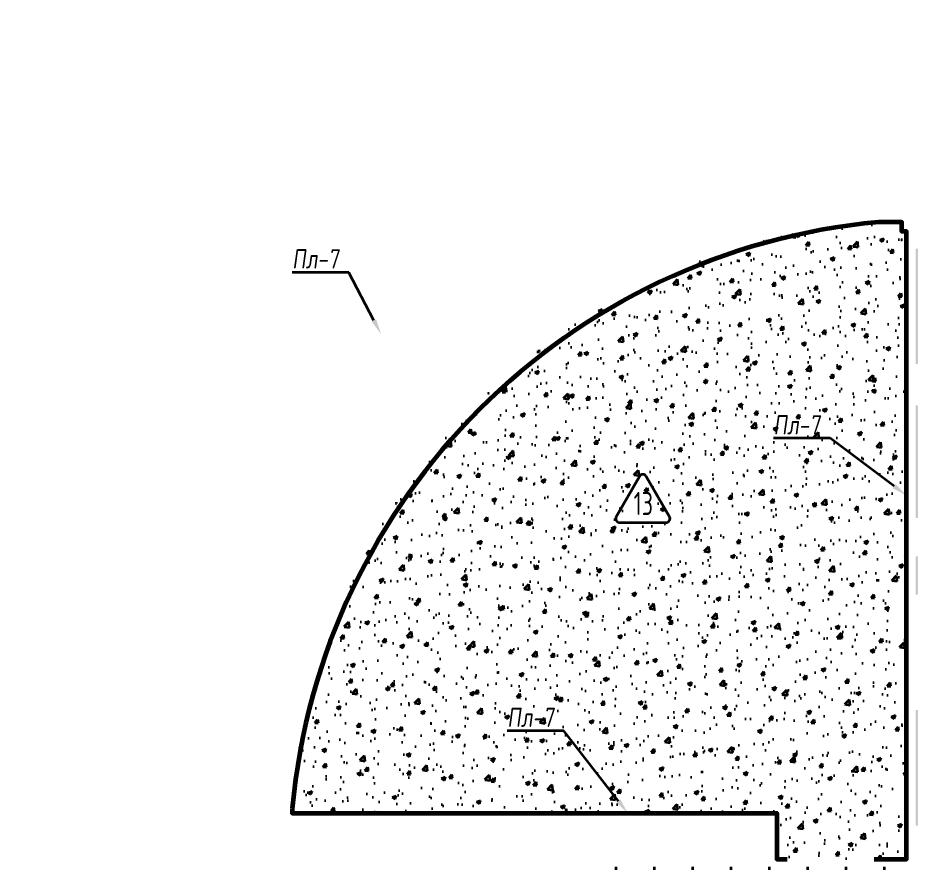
# Model space of a CAD drawing. Header units: millimetres. Extents: x -510890 to 418982, y -118257 to 141350.
# Drawn here: x -80046 to -68436, y -8041 to 2948 of the extents above; entities that cross this region are included whole.
import ezdxf
from ezdxf import colors
from ezdxf.entities.mleader import LeaderData, LeaderLine
from ezdxf.enums import TextEntityAlignment as Align
from ezdxf.math import Vec2, Vec3

# ---------------------------------------------------------------- set-up
doc = ezdxf.new("R2010")
doc.units = ezdxf.units.MM
doc.layers.add('АР_Площадь контур', color=220, linetype='Continuous', lineweight=35, plot=False)
doc.styles.add('ISOCPEUR', font='isocpeur.ttf', dxfattribs={"height": 800})
doc.styles.add('Архитект', font='isocpeur.ttf', dxfattribs={"width": 0.8, "oblique": 8})

msp = doc.modelspace()

# ---------------------------------------------------------------- hatches: boundary and pattern name
at = {"layer": 'АР_Площадь контур', "lineweight": 5, "ltscale": 300, "true_color": 0xb8b9bc, "transparency": 33554687}
h = msp.add_hatch(color=9, dxfattribs=at)
h.dxf.hatch_style = 1
h.paths.add_polyline_path([(-65045.9, -1051.9), (-65545.9, -1051.9)], flags=17)
h.paths.add_polyline_path([(-65045.9, -551.9), (-65545.9, -551.9), (-65545.9, -1051.9), (-65045.9, -1051.9)])
h.paths.add_polyline_path([(-65545.9, -551.9), (-66045.9, -551.9), (-66045.9, -1051.9), (-65545.9, -1051.9)])
h.paths.add_polyline_path([(-65545.9, 448.1), (-66045.9, 448.1), (-66045.9, -551.9), (-65545.9, -551.9)])
h.paths.add_polyline_path([(-66045.9, -51.9), (-66545.9, -51.9)], flags=17)
h.paths.add_polyline_path([(-66045.9, 448.1), (-66545.9, 448.1), (-66545.9, -51.9), (-66045.9, -51.9)])
h.paths.add_polyline_path([(-66545.9, 448.1), (-67045.9, 448.1), (-67045.9, -51.9), (-66545.9, -51.9)])
h.paths.add_polyline_path([(-66545.9, 1448.1), (-67045.9, 1448.1), (-67045.9, 448.1), (-66545.9, 448.1)])
h.paths.add_polyline_path([(-67045.9, 948.1), (-67545.9, 948.1)])
h.paths.add_polyline_path([(-67045.9, 1448.1), (-67545.9, 1448.1), (-67545.9, 948.1), (-67045.9, 948.1)])
h.paths.add_polyline_path([(-67545.9, 1448.1), (-68045.9, 1448.1), (-68045.9, 948.1), (-67545.9, 948.1)])
h.paths.add_polyline_path([(-68045.9, 1948.1), (-68545.9, 1948.1)])
h.paths.add_polyline_path([(-69045.9, 2948.1), (-69545.9, 2948.1)], flags=17)
h = msp.add_hatch(color=9, dxfattribs=at)
h.dxf.hatch_style = 1
h.paths.add_polyline_path([(-70545.9, 1448.1), (-71045.9, 1448.1)], flags=17)
h.paths.add_polyline_path([(-69545.9, 448.1), (-70045.9, 448.1)], flags=17)
h.paths.add_polyline_path([(-68545.9, -551.9), (-69045.9, -551.9)])
h.paths.add_polyline_path([(-67545.9, -1051.9), (-68045.9, -1051.9), (-68045.9, -1551.9), (-67545.9, -1551.9)])
h.paths.add_polyline_path([(-67545.9, -1551.9), (-68045.9, -1551.9)], flags=17)
h.paths.add_polyline_path([(-67045.9, -1051.9), (-67545.9, -1051.9), (-67545.9, -2051.9), (-67045.9, -2051.9)])
h.paths.add_polyline_path([(-67045.9, -2051.9), (-67545.9, -2051.9), (-67545.9, -2551.9), (-67045.9, -2551.9)])
h.paths.add_polyline_path([(-66545.9, -2051.9), (-67045.9, -2051.9), (-67045.9, -2551.9), (-66545.9, -2551.9)])
h.paths.add_polyline_path([(-66545.9, -2551.9), (-67045.9, -2551.9)], flags=17)
h.paths.add_polyline_path([(-66045.9, -2051.9), (-66545.9, -2051.9), (-66545.9, -3051.9), (-66045.9, -3051.9)])
h.paths.add_polyline_path([(-66045.9, -3051.9), (-66545.9, -3051.9), (-66545.9, -3551.9), (-66045.9, -3551.9)])
h.paths.add_polyline_path([(-65545.9, -3051.9), (-66045.9, -3051.9), (-66045.9, -3551.9), (-65545.9, -3551.9)])
h.paths.add_polyline_path([(-65545.9, -3551.9), (-65545.9, -4051.9)], flags=17)
h.paths.add_polyline_path([(-65045.9, -3051.9), (-65545.9, -3051.9), (-65545.9, -4051.9), (-65045.9, -4051.9)])
h.paths.add_polyline_path([(-65045.9, -4051.9), (-65545.9, -4051.9), (-65545.9, -4551.9), (-65045.9, -4551.9)])
h.paths.add_polyline_path([(-68375.9, -1051.9), (-68375.9, -1551.9), (-68045.9, -1551.9), (-68045.9, -1051.9)])
h.paths.add_polyline_path([(-68375.9, -51.9), (-68375.9, -1051.9), (-68045.9, -1051.9), (-68045.9, -51.9)])
at = {"layer": 'АР_Площадь контур', "true_color": 0x000000, "transparency": 33554687}
h = msp.add_hatch(dxfattribs=at)
h.set_pattern_fill('ANSI37', color=18, scale=157, angle=45, style=0)
h.set_pattern_definition([(90, (2999.9, -126491.3), (-498.475, 0), []), (180, (2999.9, -126491.3), (-6e-14, -498.475), [])])
h.paths.add_polyline_path([(-72318.8, -8090.6), (-72318.8, -13690.6), (-62095.9, -13690.6), (-62095.9, -13690.6), (-62095.9, -24584.8), (-59546, -24584.8), (-59546, -20121.9), (-58736, -20121.9, 0.3719585), (-50060.9, -11580.6), (-50060.9, -10640.6), (-44215.9, -10640.6), (-44215.9, -8090.6), (-44495.9, -8090.6), (-44495.9, -7690.6), (-44215.9, -7690.6), (-44215.9, -4675.7), (-44965.9, -4675.7), (-44965.9, -1940.6), (-46605.9, -1940.6), (-46605.9, 859.4), (-56095.9, 859.4), (-56095.9, -1970.6), (-50495.9, -1970.6), (-50495.9, -1690.6), (-49973.5, -1690.6), (-49975.9, -8090.6)])
h.paths.add_polyline_path([(-56495.8, -13690.6), (-56495.8, -14090.6), (-56095.8, -14090.6), (-56095.8, -13690.6)], flags=0)
at = {"layer": 'АР_Площадь контур', "ltscale": 10000, "true_color": 0x636466}
h = msp.add_hatch(dxfattribs=at)
h.set_pattern_fill('AR-CONC', color=251, scale=3)
h.set_pattern_definition([(50, (2999.9, -126491.3), (546.554, -47.8173), [57.15, -628.65]), (355, (2999.9, -126491.3), (-105.7303, 573.1705), [45.72, -502.9218]), (100.45144, (3045.45, -126495.3), (440.8237, 525.3533), [48.57, -534.2707]), (46.1842, (2999.9, -126338.9), (813.237, -126.127), [85.725, -942.975]), (96.63556, (3067.7, -126349.4), (712.2124, 742.2784), [72.855, -801.407]), (351.18415, (2999.9, -126338.9), (712.2124, 742.2784), [68.58, -754.379]), (21, (3076.1, -126377), (454.8432, -306.7956), [57.15, -628.65]), (326, (3076.1, -126377), (185.406, 552.564), [45.72, -502.92]), (71.45144, (3114, -126402.6), (640.2493, 245.7683), [48.57, -534.2698]), (37.5, (2999.9, -126491.32), (9.2658, 253.66512), [0, -496.824, 0, -510.54, 0, -504.825]), (7.5, (2999.9, -126491.32), (200.459, 300.5417), [0, -291.084, 0, -485.394, 0, -192.405]), (327.5, (2829.98, -126491.32), (406.77179, -17.18623), [0, -190.5, 0, -594.36, 0, -788.67]), (317.5, (2753.78, -126491.3), (444.38754, 76.2795), [0, -247.65, 0, -394.716, 0, -560.07])])
edge = h.paths.add_edge_path()
edge.add_line((-68495.8, -7990.6), (-70182.7, -7990.6))
edge.add_line((-70182.7, -7990.6), (-70182.7, -7390.7))
edge.add_line((-70182.7, -7390.7), (-76479.1, -7390.7))
edge.add_line((-76479.1, -7390.7), (-76479.1, -7330.6))
edge.add_arc((-68295.8, -7890.6), 8202.4, 93.91476, 176.08524, ccw=False)
edge.add_line((-68855.8, 292.7), (-68555.8, 292.7))
edge.add_line((-68555.8, 292.7), (-68555.8, 169.4))
edge.add_line((-68555.8, 169.4), (-68495.8, 169.4))
edge.add_line((-68495.8, 169.4), (-68495.8, -7990.6))
at = {"layer": 'АР_Площадь контур', "lineweight": 5, "ltscale": 300, "transparency": 33554687}
h = msp.add_hatch(color=252, dxfattribs=at)
h.dxf.hatch_style = 1
h.paths.add_polyline_path([(-70545.9, -551.9), (-71045.9, -551.9)], flags=17)
h.paths.add_polyline_path([(-69545.9, -1551.9), (-70045.9, -1551.9)], flags=17)
h.paths.add_polyline_path([(-68545.9, -2551.9), (-69045.9, -2551.9)], flags=17)
h.paths.add_polyline_path([(-67545.9, -3051.9), (-68045.9, -3051.9), (-68045.9, -3551.9), (-67545.9, -3551.9)])
h.paths.add_polyline_path([(-67545.9, -3551.9), (-68045.9, -3551.9)], flags=17)
h.paths.add_polyline_path([(-67045.9, -3051.9), (-67545.9, -3051.9), (-67545.9, -4051.9), (-67045.9, -4051.9)])
h.paths.add_polyline_path([(-67045.9, -4051.9), (-67545.9, -4051.9), (-67545.9, -4551.9), (-67045.9, -4551.9)])
h.paths.add_polyline_path([(-66045.9, -4051.9), (-67045.9, -4051.9), (-67045.9, -4551.9), (-66045.9, -4551.9)])
h.paths.add_polyline_path([(-68375.9, -2090.6), (-68375.9, -3051.9), (-68045.9, -3051.9), (-68045.9, -2051.9), (-68095.9, -2051.9), (-68095.9, -2090.6)])
h.paths.add_polyline_path([(-68375.9, -3051.9), (-68375.9, -3551.9), (-68045.9, -3551.9), (-68045.9, -3051.9)])
at = {"layer": 'АР_Площадь контур', "lineweight": 5, "ltscale": 300, "true_color": 0x828487, "transparency": 33554687}
h = msp.add_hatch(color=252, dxfattribs=at)
h.dxf.hatch_style = 1
h.paths.add_polyline_path([(-70545.9, -2551.9), (-71045.9, -2551.9)])
h.paths.add_polyline_path([(-69545.9, -3551.9), (-69545.9, -4051.9)], flags=17)
h.paths.add_polyline_path([(-68375.9, -4051.9), (-68375.9, -4551.9), (-68045.9, -4551.9), (-68045.9, -4051.9)])
at = {"layer": 'АР_Площадь контур', "lineweight": 5, "ltscale": 300, "true_color": 0xb8b9bc, "transparency": 33554687}
h = msp.add_hatch(color=9, dxfattribs=at)
h.dxf.hatch_style = 1
h.paths.add_polyline_path([(-65045.9, -7051.9), (-65545.9, -7051.9)], flags=17)
h.paths.add_polyline_path([(-65045.9, -6551.9), (-65545.9, -6551.9), (-65545.9, -7051.9), (-65045.9, -7051.9)])
h.paths.add_polyline_path([(-65545.9, -6551.9), (-66045.9, -6551.9), (-66045.9, -7051.9), (-65545.9, -7051.9)])
h.paths.add_polyline_path([(-65545.9, -5551.9), (-66045.9, -5551.9), (-66045.9, -6551.9), (-65545.9, -6551.9)])
h.paths.add_polyline_path([(-66045.9, -6051.9), (-66545.9, -6051.9)], flags=17)
h.paths.add_polyline_path([(-66045.9, -5551.9), (-66545.9, -5551.9), (-66545.9, -6051.9), (-66045.9, -6051.9)])
h.paths.add_polyline_path([(-66545.9, -5551.9), (-67045.9, -5551.9), (-67045.9, -6051.9), (-66545.9, -6051.9)])
h.paths.add_polyline_path([(-66545.9, -4551.9), (-67045.9, -4551.9), (-67045.9, -5551.9), (-66545.9, -5551.9)])
h.paths.add_polyline_path([(-67045.9, -5051.9), (-67545.9, -5051.9)])
h.paths.add_polyline_path([(-67045.9, -4551.9), (-67545.9, -4551.9), (-67545.9, -5051.9), (-67045.9, -5051.9)])
h.paths.add_polyline_path([(-67545.9, -4551.9), (-68045.9, -4551.9), (-68045.9, -5051.9), (-67545.9, -5051.9)])
h.paths.add_polyline_path([(-68045.9, -4051.9), (-68545.9, -4051.9)])
h.paths.add_polyline_path([(-69045.9, -3051.9), (-69545.9, -3051.9)], flags=17)
h = msp.add_hatch(color=9, dxfattribs=at)
h.dxf.hatch_style = 1
h.paths.add_polyline_path([(-70545.9, -4551.9), (-71045.9, -4551.9)], flags=17)
h.paths.add_polyline_path([(-69545.9, -5551.9), (-70045.9, -5551.9)], flags=17)
h.paths.add_polyline_path([(-68545.9, -6551.9), (-69045.9, -6551.9)])
h.paths.add_polyline_path([(-67545.9, -7051.9), (-68045.9, -7051.9), (-68045.9, -7551.9), (-67545.9, -7551.9)])
h.paths.add_polyline_path([(-67545.9, -7551.9), (-68045.9, -7551.9)], flags=17)
h.paths.add_polyline_path([(-66545.9, -8551.9), (-67045.9, -8551.9)], flags=17)
h.paths.add_polyline_path([(-65545.9, -9551.9), (-65545.9, -10051.9)], flags=17)
h.paths.add_polyline_path([(-68375.9, -6051.9), (-68375.9, -7051.9), (-68045.9, -7051.9), (-68045.9, -6051.9)])
h.paths.add_polyline_path([(-68375.9, -7051.9), (-68375.9, -7551.9), (-68045.9, -7551.9), (-68045.9, -7051.9)])
h.paths.add_polyline_path([(-67545.9, -7970.5), (-67045.9, -7970.5), (-67045.9, -7051.9), (-67545.9, -7051.9)])
h = msp.add_hatch(color=9, dxfattribs=at)
h.dxf.hatch_style = 1
h.paths.add_polyline_path([(-74045.6, -10140.6), (-74545.6, -10140.6)], flags=17)
h.paths.add_polyline_path([(-74045.6, -9640.6), (-74545.6, -9640.6), (-74545.6, -10140.6), (-74045.6, -10140.6)])
h.paths.add_polyline_path([(-74545.6, -9640.6), (-75045.6, -9640.6), (-75045.6, -10140.6), (-74545.6, -10140.6)])
h.paths.add_polyline_path([(-74545.6, -8640.6), (-75045.6, -8640.6), (-75045.6, -9640.6), (-74545.6, -9640.6)])
h.paths.add_polyline_path([(-75045.6, -9140.6), (-75545.6, -9140.6)], flags=17)
h.paths.add_polyline_path([(-75045.6, -8640.6), (-75545.6, -8640.6), (-75545.6, -9140.6), (-75045.6, -9140.6)])
h.paths.add_polyline_path([(-75545.6, -8640.6), (-76045.6, -8640.6), (-76045.6, -9140.6), (-75545.6, -9140.6)])
h.paths.add_polyline_path([(-76045.6, -8140.6), (-76545.6, -8140.6)])
h.paths.add_polyline_path([(-77045.6, -7140.6), (-77545.6, -7140.6)])
h.paths.add_polyline_path([(-78045.6, -6140.6), (-78545.6, -6140.6)], flags=17)
h.paths.add_polyline_path([(-75545.6, -8373.2), (-76045.6, -8373.2), (-76045.6, -8640.6), (-75545.6, -8640.6)])
h = msp.add_hatch(color=9, dxfattribs=at)
h.dxf.hatch_style = 1
h.paths.add_polyline_path([(-79545.6, -7640.6), (-80045.6, -7640.6)], flags=17)
h.paths.add_polyline_path([(-78545.6, -8640.6), (-79045.6, -8640.6)], flags=17)
h.paths.add_polyline_path([(-78045.6, -9140.6), (-78545.6, -9140.6), (-78545.6, -9640.6), (-78045.6, -9640.6)])
h.paths.add_polyline_path([(-77545.6, -9140.6), (-78045.6, -9140.6), (-78045.6, -9640.6), (-77545.6, -9640.6)])
h.paths.add_polyline_path([(-77545.6, -9640.6), (-78045.6, -9640.6)])
h.paths.add_polyline_path([(-77045.6, -9140.6), (-77545.6, -9140.6), (-77545.6, -10140.6), (-77045.6, -10140.6)])
h.paths.add_polyline_path([(-77045.6, -10140.6), (-77545.6, -10140.6), (-77545.6, -10640.6), (-77045.6, -10640.6)])
h.paths.add_polyline_path([(-76545.6, -10140.6), (-77045.6, -10140.6), (-77045.6, -10640.6), (-76545.6, -10640.6)])
h.paths.add_polyline_path([(-76545.6, -10640.6), (-77045.6, -10640.6)], flags=17)
h.paths.add_polyline_path([(-76045.6, -10140.6), (-76545.6, -10140.6), (-76545.6, -11140.6), (-76045.6, -11140.6)])
h.paths.add_polyline_path([(-76045.6, -11140.6), (-76545.6, -11140.6), (-76545.6, -11640.6), (-76045.6, -11640.6)])
h.paths.add_polyline_path([(-75545.6, -11140.6), (-76045.6, -11140.6), (-76045.6, -11640.6), (-75545.6, -11640.6)])
h.paths.add_polyline_path([(-75545.6, -11640.6), (-76045.6, -11640.6)], flags=17)
h.paths.add_polyline_path([(-75045.6, -11140.6), (-75545.6, -11140.6), (-75545.6, -12140.6), (-75045.6, -12140.6)])
h.paths.add_polyline_path([(-75045.6, -12140.6), (-75545.6, -12140.6), (-75545.6, -12640.6), (-75045.6, -12640.6)])
h.paths.add_polyline_path([(-74545.6, -12140.6), (-75045.6, -12140.6), (-75045.6, -12640.6), (-74545.6, -12640.6)])
h.paths.add_polyline_path([(-74545.6, -12640.6), (-74545.6, -13140.6)], flags=17)
h.paths.add_polyline_path([(-74045.6, -12140.6), (-74545.6, -12140.6), (-74545.6, -13140.6), (-74045.6, -13140.6)])
h.paths.add_polyline_path([(-74045.6, -13140.6), (-74545.6, -13140.6), (-74545.6, -13640.6), (-74045.6, -13640.6)])
h.paths.add_polyline_path([(-79045.6, -8373.2), (-79545.6, -8373.2), (-79545.6, -8640.6), (-79045.6, -8640.6)])
h.paths.add_polyline_path([(-78545.6, -8373.2), (-79045.6, -8373.2), (-79045.6, -8640.6), (-78545.6, -8640.6)])
h.paths.add_polyline_path([(-78045.6, -8373.2), (-78545.6, -8373.2), (-78545.6, -9140.6), (-78045.6, -9140.6)])

# ---------------------------------------------------------------- linework, layer by layer
at = {"layer": 'АР_Площадь контур', "lineweight": 60}
msp.add_lwpolyline([(-68915.9, -7990.7), (-68495.9, -7990.6), (-68495.9, 169.4), (-68555.9, 169.4), (-68555.9, 292.7), (-68855.9, 292.7, 0.3616824), (-76478.8, -7330.3, 16.2659273)], format="xyb", dxfattribs=at)
at = {"layer": 'АР_Площадь контур', "linetype": 'Continuous'}
msp.add_lwpolyline([(-72225, -3612.1), (-71618.8, -3612.1, 0.5773495), (-71575.5, -3537.1), (-71878.6, -3012.1, 0.5773541), (-71965.2, -3012.1), (-72268.3, -3537.1, 0.5773491), (-72225, -3612.1, 0.0000017)], format="xyb", dxfattribs=at)
at = {"layer": 'АР_Площадь контур', "lineweight": 60}
msp.add_lwpolyline([(-76479.2, -7334.2), (-76479.2, -7390.7), (-70182.7, -7390.7), (-70182.7, -7990.6), (-70045.9, -7990.6)], dxfattribs=at)

# ---------------------------------------------------------------- texts
at = {"layer": 'АР_Площадь контур', "linetype": 'Continuous', "style": 'ISOCPEUR', "width": 0.7}
msp.add_text('13', height=300, dxfattribs=at).set_placement((-71916.5, -3515.4), align=Align.CENTER)

# ---------------------------------------------------------------- leaders
at = {"layer": 'АР_Площадь контур'}
ml = msp.add_multileader_mtext('Standard', dxfattribs=at)
ml.set_content('Пл-7', color=256, style='Архитект')
ml.set_leader_properties(color=256, linetype='ByLayer', lineweight=-1)
ml.build(insert=Vec2(0, 0))
ml.multileader.update_dxf_attribs({"text_left_attachment_type": 6, "text_right_attachment_type": 6, "dogleg_length": 25, "arrow_head_size": 200})
ctx = ml.context
ctx.base_point, ctx.char_height, ctx.arrow_head_size, ctx.landing_gap_size, ctx.plane_origin = Vec3(-76581.2, -360.5), 250, 200, 100, Vec3(-90202.5, -43)
ctx.left_attachment, ctx.right_attachment = 6, 6
notes = []
notes.append((ctx, [(0, (1, 1, 0), (-75745.9, -360.5), (-1, 0), 25, [(1, [(-75324.5, -1163.5)], 0, [])])]))
ctx.mtext.insert, ctx.mtext.width, ctx.mtext.defined_height, ctx.mtext.line_spacing_style, ctx.mtext.flow_direction = Vec3(-76481.2, -60.5), 3549.472, 1007.6, 2, 5
ml = msp.add_multileader_mtext('Standard', dxfattribs=at)
ml.set_content('Пл-7', color=256, style='Архитект')
ml.set_leader_properties(color=256, linetype='ByLayer', lineweight=-1)
ml.build(insert=Vec2(0, 0))
ml.multileader.update_dxf_attribs({"text_left_attachment_type": 6, "text_right_attachment_type": 6, "dogleg_length": 25, "arrow_head_size": 200})
ctx = ml.context
ctx.base_point, ctx.char_height, ctx.arrow_head_size, ctx.landing_gap_size, ctx.plane_origin = Vec3(-70325.5, -2517.7), 250, 200, 100, Vec3(-83946.8, -2200.2)
ctx.left_attachment, ctx.right_attachment = 6, 6
notes.append((ctx, [(0, (1, 1, 0), (-69490.2, -2517.7), (-1, 0), 25, [(1, [(-68495.9, -3260.5)], 0, [])])]))
ctx.mtext.insert, ctx.mtext.width, ctx.mtext.defined_height, ctx.mtext.line_spacing_style, ctx.mtext.flow_direction = Vec3(-70225.5, -2217.7), 3549.472, 1007.6, 2, 5
ml = msp.add_multileader_mtext('Standard', dxfattribs=at)
ml.set_content('Пл-7', color=256, style='Архитект')
ml.set_leader_properties(color=256, linetype='ByLayer', lineweight=-1)
ml.build(insert=Vec2(0, 0))
ml.multileader.update_dxf_attribs({"text_left_attachment_type": 6, "text_right_attachment_type": 6, "dogleg_length": 25, "arrow_head_size": 200})
ctx = ml.context
ctx.base_point, ctx.char_height, ctx.arrow_head_size, ctx.landing_gap_size, ctx.plane_origin = Vec3(-73785.9, -6320.6), 250, 200, 100, Vec3(-87463.8, -6183.9)
ctx.left_attachment, ctx.right_attachment = 6, 6
notes.append((ctx, [(0, (1, 1, 0), (-72950.6, -6320.6), (-1, 0), 25, [(1, [(-72118.3, -7390.7)], 0, [])])]))
ctx.mtext.insert, ctx.mtext.width, ctx.mtext.defined_height, ctx.mtext.line_spacing_style, ctx.mtext.flow_direction = Vec3(-73685.9, -6020.6), 3549.472, 1007.6, 2, 5
for ctx, leaders in notes:
    for number, flags, end, landing, length, lines in leaders:
        leader = LeaderData()
        leader.index, (leader.has_last_leader_line, leader.has_dogleg_vector, leader.attachment_direction) = number, flags
        leader.last_leader_point, leader.dogleg_vector, leader.dogleg_length = Vec3(end), Vec3(landing), length
        for number, points, colour, breaks in lines:
            line = LeaderLine()
            line.index, line.vertices, line.color, line.breaks = number, Vec3.list(points), colors.encode_raw_color(colour), breaks
            leader.lines.append(line)
        ctx.leaders.append(leader)

doc.saveas('drawing.dxf')
